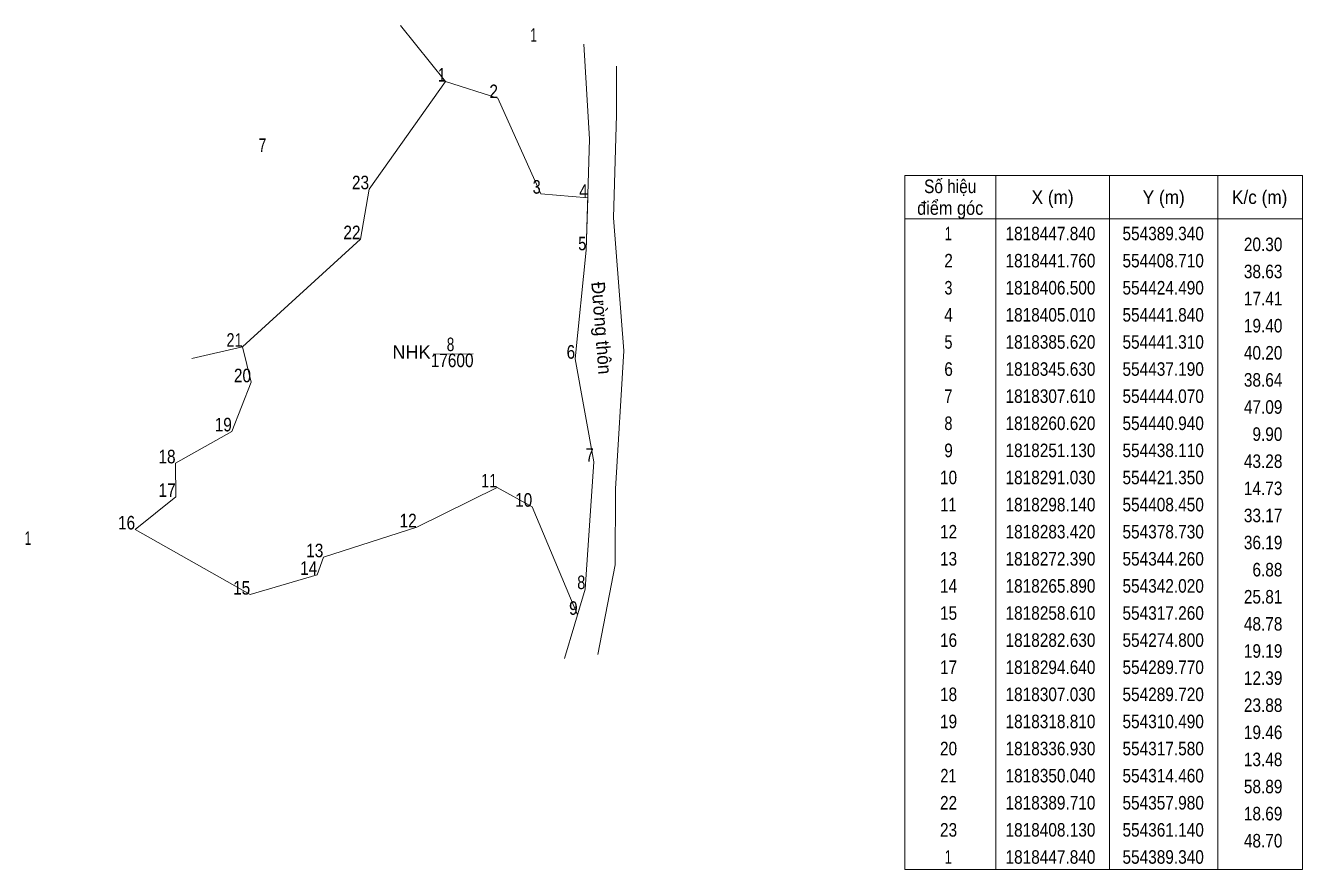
# Model space of a CAD drawing. Header units: metres. Extents: x 552655 to 554706, y 1816817 to 1819332.
# Drawn here: x 554234.4 to 554705.6, y 1818157.2 to 1818468.5 of the extents above; entities that cross this region are included whole.
import ezdxf
from ezdxf.enums import TextEntityAlignment as Align

# ---------------------------------------------------------------- set-up
doc = ezdxf.new("R2010")
doc.units = ezdxf.units.M
doc.header["$LTSCALE"] = 4.2
for name, color, linetype, lineweight in [('1', 7, 'Continuous', 13), ('10', 7, 'Continuous', 13), ('63', 7, 'Continuous', 13)]:
    doc.layers.add(name, color=color, linetype=linetype, lineweight=lineweight)

msp = doc.modelspace()

# ---------------------------------------------------------------- linework, layer by layer
at = {"layer": '1'}
msp.add_lwpolyline([(554389.34, 1818447.84), (554408.71, 1818441.76), (554424.49, 1818406.5), (554441.84, 1818405.01), (554441.31, 1818385.62), (554437.19, 1818345.63), (554444.07, 1818307.61), (554440.94, 1818260.62), (554438.11, 1818251.13), (554421.35, 1818291.03), (554408.45, 1818298.14), (554378.73, 1818283.42), (554344.26, 1818272.39), (554342.02, 1818265.89), (554317.26, 1818258.61), (554274.8, 1818282.63), (554289.77, 1818294.64), (554289.72, 1818307.03), (554310.49, 1818318.81), (554317.58, 1818336.93), (554314.46, 1818350.04), (554357.98, 1818389.71), (554361.14, 1818408.13)], close=True, dxfattribs=at)
at = {"layer": '10'}
for p, q in [((554389.34, 1818447.84), (554372.72, 1818468.53)), ((554441.84, 1818405.01), (554441.31, 1818385.62)), ((554295.75, 1818345.65), (554314.46, 1818350.04)), ((554384.83, 1818347.27), (554399.55, 1818347.4))]:
    msp.add_line(p, q, dxfattribs=at)
msp.add_lwpolyline([(554441.84, 1818405.01), (554424.49, 1818406.5), (554408.71, 1818441.76), (554389.34, 1818447.84), (554361.14, 1818408.13), (554357.98, 1818389.71), (554314.46, 1818350.04), (554317.58, 1818336.93), (554310.49, 1818318.81), (554289.72, 1818307.03), (554289.77, 1818294.64), (554274.8, 1818282.63), (554317.26, 1818258.61), (554342.02, 1818265.89), (554344.26, 1818272.39), (554378.73, 1818283.42), (554408.45, 1818298.14), (554421.35, 1818291.03), (554438.11, 1818251.13), (554440.94, 1818260.62), (554444.07, 1818307.61), (554437.19, 1818345.63), (554441.31, 1818385.62)], dxfattribs=at)
at = {"layer": '63'}
for p, q in [((554592.42, 1818413.21), (554592.42, 1818157.21)), ((554634.42, 1818413.21), (554634.42, 1818157.21)), ((554674.42, 1818413.21), (554674.42, 1818157.21)), ((554558.82, 1818397.21), (554705.62, 1818397.21))]:
    msp.add_line(p, q, dxfattribs=at)
for points in [[(554433.3, 1818235.02), (554440.94, 1818260.62), (554444.07, 1818307.61), (554437.19, 1818345.63), (554441.31, 1818385.62), (554442.43, 1818426.61), (554440.46, 1818461.65)], [(554452.5, 1818453.51), (554452.45, 1818435.58), (554451.34, 1818397.59), (554455.2, 1818348.58), (554452.05, 1818297.58), (554451.96, 1818269.58), (554445.52, 1818236.5)]]:
    msp.add_lwpolyline(points, dxfattribs=at)
msp.add_lwpolyline([(554558.82, 1818413.21), (554705.62, 1818413.21), (554705.62, 1818157.21), (554558.82, 1818157.21)], close=True, dxfattribs=at)

# ---------------------------------------------------------------- texts
at = {"layer": '1'}
for s, width, p in [('8', 0.75, (554391.2, 1818348.41)), ('17600', 0.85, (554391.79, 1818342.52))]:
    msp.add_text(s, height=5, dxfattribs=dict(at, width=width)).set_placement(p, align=Align.CENTER)
msp.add_text('NHK', height=5, dxfattribs=at).set_placement((554376.81, 1818345.59), align=Align.CENTER)
at = {"layer": '10'}
for s, width, p in [('1', 0.65, (554421.86, 1818462.55)), ('7', 0.75, (554321.78, 1818421.89)), ('1', 0.65, (554235.23, 1818276.93))]:
    msp.add_text(s, height=5, dxfattribs=dict(at, width=width)).set_placement(p, align=Align.CENTER)
at = {"layer": '63'}
for s, width, p in [(' 1', 0.75, (554389.34, 1818447.84)), (' 2', 0.85, (554408.71, 1818441.76)), (' 23', 0.85, (554361.14, 1818408.13)), (' 3', 0.8, (554424.49, 1818406.5)), (' 4', 0.85, (554441.84, 1818405.01)), (' 22', 0.85, (554357.98, 1818389.71)), (' 5', 0.8, (554441.31, 1818385.62)), ('20.30', 0.85, (554698.22, 1818385.31)), ('38.63', 0.85, (554698.22, 1818375.31)), ('17.41', 0.85, (554698.22, 1818365.31)), ('19.40', 0.85, (554698.22, 1818355.31)), (' 21', 0.8, (554314.46, 1818350.04)), (' 6', 0.85, (554437.19, 1818345.63)), ('40.20', 0.85, (554698.22, 1818345.31)), (' 20', 0.85, (554317.58, 1818336.93)), ('38.64', 0.85, (554698.22, 1818335.31)), ('47.09', 0.85, (554698.22, 1818325.31)), (' 19', 0.85, (554310.49, 1818318.81)), ('9.90', 0.85, (554698.22, 1818315.31)), (' 18', 0.85, (554289.72, 1818307.03)), (' 7', 0.8, (554444.07, 1818307.61)), ('43.28', 0.85, (554698.22, 1818305.31)), (' 11', 0.8, (554408.45, 1818298.14)), (' 17', 0.85, (554289.77, 1818294.64)), (' 10', 0.85, (554421.35, 1818291.03)), ('14.73', 0.85, (554698.22, 1818295.31)), (' 16', 0.85, (554274.8, 1818282.63)), (' 12', 0.85, (554378.73, 1818283.42)), ('33.17', 0.85, (554698.22, 1818285.31)), (' 13', 0.85, (554344.26, 1818272.39)), ('36.19', 0.85, (554698.22, 1818275.31)), (' 14', 0.85, (554342.02, 1818265.89)), ('6.88', 0.85, (554698.22, 1818265.31)), (' 15', 0.85, (554317.26, 1818258.61)), (' 8', 0.8, (554440.94, 1818260.62)), ('25.81', 0.85, (554698.22, 1818255.31)), (' 9', 0.85, (554438.11, 1818251.13)), ('48.78', 0.85, (554698.22, 1818245.31)), ('19.19', 0.85, (554698.22, 1818235.31)), ('12.39', 0.85, (554698.22, 1818225.31)), ('23.88', 0.85, (554698.22, 1818215.31)), ('19.46', 0.85, (554698.22, 1818205.31)), ('13.48', 0.85, (554698.22, 1818195.31)), ('58.89', 0.85, (554698.22, 1818185.31)), ('18.69', 0.85, (554698.22, 1818175.31)), ('48.70', 0.85, (554698.22, 1818165.31))]:
    msp.add_text(s, height=5, dxfattribs=dict(at, width=width)).set_placement(p, align=Align.RIGHT)
for s, width, p in [('Số hiệu', 0.85, (554575.615, 1818406.71)), ('điểm góc', 0.9, (554575.625, 1818398.71)), ('X (m)', 0.95, (554613.42, 1818402.71)), ('Y (m)', 0.95, (554654.42, 1818402.71)), ('K/c (m)', 0.95, (554689.825, 1818402.71)), (' 1', 0.75, (554574.22, 1818389.31)), ('1818447.840', 0.85, (554612.62, 1818389.31)), ('554389.340', 0.85, (554654.215, 1818389.31)), (' 2', 0.85, (554574.22, 1818379.31)), ('1818441.760', 0.85, (554612.62, 1818379.31)), ('554408.710', 0.85, (554654.215, 1818379.31)), (' 3', 0.8, (554574.225, 1818369.31)), ('1818406.500', 0.85, (554612.62, 1818369.31)), ('554424.490', 0.85, (554654.215, 1818369.31)), (' 4', 0.85, (554574.22, 1818359.31)), ('1818405.010', 0.85, (554612.62, 1818359.31)), ('554441.840', 0.85, (554654.215, 1818359.31)), (' 5', 0.8, (554574.225, 1818349.31)), ('1818385.620', 0.85, (554612.62, 1818349.31)), ('554441.310', 0.85, (554654.215, 1818349.31)), (' 6', 0.85, (554574.225, 1818339.31)), ('1818345.630', 0.85, (554612.62, 1818339.31)), ('554437.190', 0.85, (554654.215, 1818339.31)), (' 7', 0.8, (554574.22, 1818329.31)), ('1818307.610', 0.85, (554612.62, 1818329.31)), ('554444.070', 0.85, (554654.215, 1818329.31)), (' 8', 0.8, (554574.22, 1818319.31)), ('1818260.620', 0.85, (554612.62, 1818319.31)), ('554440.940', 0.85, (554654.215, 1818319.31)), (' 9', 0.85, (554574.22, 1818309.31)), ('1818251.130', 0.85, (554612.62, 1818309.31)), ('554438.110', 0.85, (554654.215, 1818309.31)), (' 10', 0.85, (554574.215, 1818299.31)), ('1818291.030', 0.85, (554612.62, 1818299.31)), ('554421.350', 0.85, (554654.215, 1818299.31)), (' 11', 0.8, (554574.215, 1818289.31)), ('1818298.140', 0.85, (554612.62, 1818289.31)), ('554408.450', 0.85, (554654.215, 1818289.31)), (' 12', 0.85, (554574.225, 1818279.31)), ('1818283.420', 0.85, (554612.62, 1818279.31)), ('554378.730', 0.85, (554654.215, 1818279.31)), (' 13', 0.85, (554574.22, 1818269.31)), ('1818272.390', 0.85, (554612.62, 1818269.31)), ('554344.260', 0.85, (554654.215, 1818269.31)), (' 14', 0.85, (554574.215, 1818259.31)), ('1818265.890', 0.85, (554612.62, 1818259.31)), ('554342.020', 0.85, (554654.215, 1818259.31)), (' 15', 0.85, (554574.22, 1818249.31)), ('1818258.610', 0.85, (554612.62, 1818249.31)), ('554317.260', 0.85, (554654.215, 1818249.31)), (' 16', 0.85, (554574.22, 1818239.31)), ('1818282.630', 0.85, (554612.62, 1818239.31)), ('554274.800', 0.85, (554654.215, 1818239.31)), (' 17', 0.85, (554574.225, 1818229.31)), ('1818294.640', 0.85, (554612.62, 1818229.31)), ('554289.770', 0.85, (554654.215, 1818229.31)), (' 18', 0.85, (554574.225, 1818219.31)), ('1818307.030', 0.85, (554612.62, 1818219.31)), ('554289.720', 0.85, (554654.215, 1818219.31)), (' 19', 0.85, (554574.215, 1818209.31)), ('1818318.810', 0.85, (554612.62, 1818209.31)), ('554310.490', 0.85, (554654.215, 1818209.31)), (' 20', 0.85, (554574.215, 1818199.31)), ('1818336.930', 0.85, (554612.62, 1818199.31)), ('554317.580', 0.85, (554654.215, 1818199.31)), (' 21', 0.8, (554574.215, 1818189.31)), ('1818350.040', 0.85, (554612.62, 1818189.31)), ('554314.460', 0.85, (554654.215, 1818189.31)), (' 22', 0.85, (554574.225, 1818179.31)), ('1818389.710', 0.85, (554612.62, 1818179.31)), ('554357.980', 0.85, (554654.215, 1818179.31)), (' 23', 0.85, (554574.22, 1818169.31)), ('1818408.130', 0.85, (554612.62, 1818169.31)), ('554361.140', 0.85, (554654.215, 1818169.31)), (' 1', 0.75, (554574.22, 1818159.31)), ('1818447.840', 0.85, (554612.62, 1818159.31)), ('554389.340', 0.85, (554654.215, 1818159.31))]:
    msp.add_text(s, height=5, dxfattribs=dict(at, width=width)).set_placement(p, align=Align.CENTER)
at = {"layer": '63', "width": 0.95}
msp.add_text('Đường thôn', height=5, rotation=274.503, dxfattribs=at).set_placement((554444.485, 1818356.771), align=Align.CENTER)

doc.saveas('drawing.dxf')
